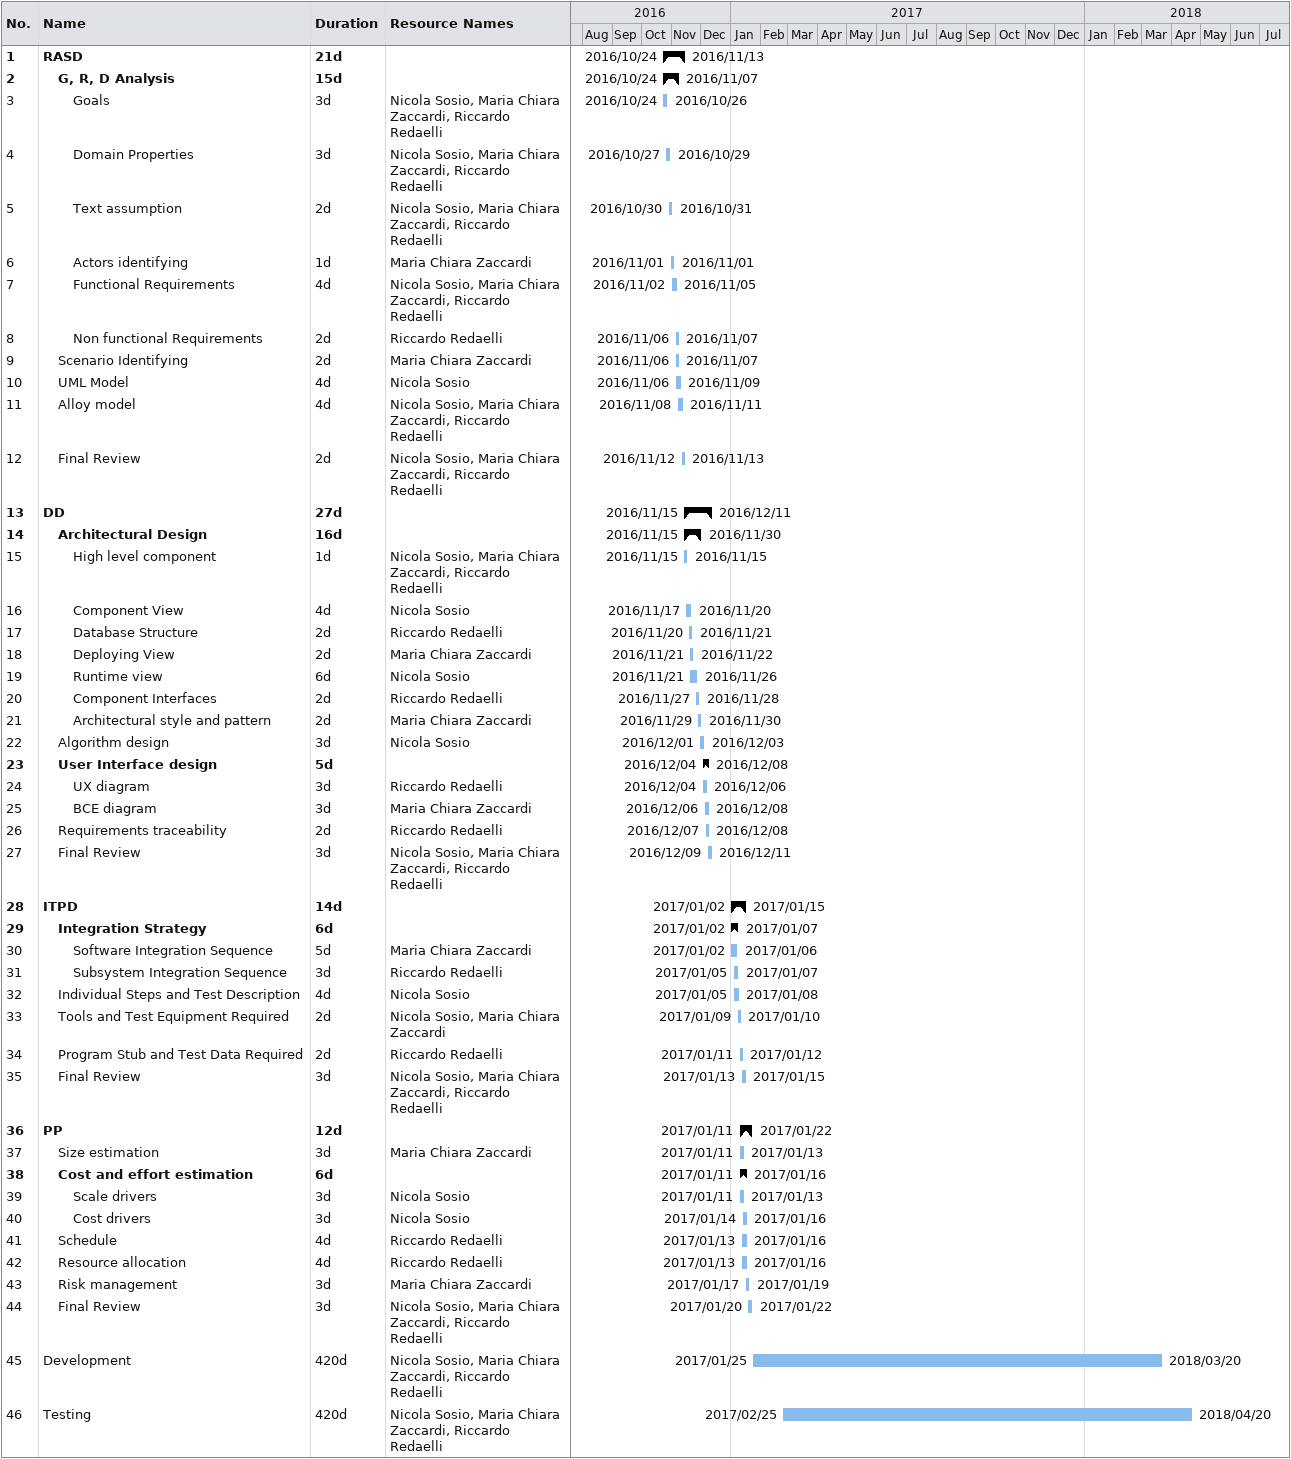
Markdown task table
| ID | Level | Task | Duration | Start | Finish | Resources |
|---|---|---|---|---|---|---|
| 1 | 1 | **RASD** | 21d | 2016-10-24 | 2016-11-13 |  |
| 2 | 2 | **G, R, D Analysis** | 15d | 2016-10-24 | 2016-11-07 |  |
| 3 | 3 | Goals | 3d | 2016-10-24 | 2016-10-26 | Nicola Sosio, Maria Chiara Zaccardi, Riccardo Redaelli |
| 4 | 3 | Domain Properties | 3d | 2016-10-27 | 2016-10-29 | Nicola Sosio, Maria Chiara Zaccardi, Riccardo Redaelli |
| 5 | 3 | Text assumption | 2d | 2016-10-30 | 2016-10-31 | Nicola Sosio, Maria Chiara Zaccardi, Riccardo Redaelli |
| 6 | 3 | Actors identifying | 1d | 2016-11-01 | 2016-11-01 | Maria Chiara Zaccardi |
| 7 | 3 | Functional Requirements | 4d | 2016-11-02 | 2016-11-05 | Nicola Sosio, Maria Chiara Zaccardi, Riccardo Redaelli |
| 8 | 3 | Non functional Requirements | 2d | 2016-11-06 | 2016-11-07 | Riccardo Redaelli |
| 9 | 2 | Scenario Identifying | 2d | 2016-11-06 | 2016-11-07 | Maria Chiara Zaccardi |
| 10 | 2 | UML Model | 4d | 2016-11-06 | 2016-11-09 | Nicola Sosio |
| 11 | 2 | Alloy model | 4d | 2016-11-08 | 2016-11-11 | Nicola Sosio, Maria Chiara Zaccardi, Riccardo Redaelli |
| 12 | 2 | Final Review | 2d | 2016-11-12 | 2016-11-13 | Nicola Sosio, Maria Chiara Zaccardi, Riccardo Redaelli |
| 13 | 1 | **DD** | 27d | 2016-11-15 | 2016-12-11 |  |
| 14 | 2 | **Architectural Design** | 16d | 2016-11-15 | 2016-11-30 |  |
| 15 | 3 | High level component | 1d | 2016-11-15 | 2016-11-15 | Nicola Sosio, Maria Chiara Zaccardi, Riccardo Redaelli |
| 16 | 3 | Component View | 4d | 2016-11-17 | 2016-11-20 | Nicola Sosio |
| 17 | 3 | Database Structure | 2d | 2016-11-20 | 2016-11-21 | Riccardo Redaelli |
| 18 | 3 | Deploying View | 2d | 2016-11-21 | 2016-11-22 | Maria Chiara Zaccardi |
| 19 | 3 | Runtime view | 6d | 2016-11-21 | 2016-11-26 | Nicola Sosio |
| 20 | 3 | Component Interfaces | 2d | 2016-11-27 | 2016-11-28 | Riccardo Redaelli |
| 21 | 3 | Architectural style and pattern | 2d | 2016-11-29 | 2016-11-30 | Maria Chiara Zaccardi |
| 22 | 2 | Algorithm design | 3d | 2016-12-01 | 2016-12-03 | Nicola Sosio |
| 23 | 2 | **User Interface design** | 5d | 2016-12-04 | 2016-12-08 |  |
| 24 | 3 | UX diagram | 3d | 2016-12-04 | 2016-12-06 | Riccardo Redaelli |
| 25 | 3 | BCE diagram | 3d | 2016-12-06 | 2016-12-08 | Maria Chiara Zaccardi |
| 26 | 2 | Requirements traceability | 2d | 2016-12-07 | 2016-12-08 | Riccardo Redaelli |
| 27 | 2 | Final Review | 3d | 2016-12-09 | 2016-12-11 | Nicola Sosio, Maria Chiara Zaccardi, Riccardo Redaelli |
| 28 | 1 | **ITPD** | 14d | 2017-01-02 | 2017-01-15 |  |
| 29 | 2 | **Integration Strategy** | 6d | 2017-01-02 | 2017-01-07 |  |
| 30 | 3 | Software Integration Sequence | 5d | 2017-01-02 | 2017-01-06 | Maria Chiara Zaccardi |
| 31 | 3 | Subsystem Integration Sequence | 3d | 2017-01-05 | 2017-01-07 | Riccardo Redaelli |
| 32 | 2 | Individual Steps and Test Description | 4d | 2017-01-05 | 2017-01-08 | Nicola Sosio |
| 33 | 2 | Tools and Test Equipment Required | 2d | 2017-01-09 | 2017-01-10 | Nicola Sosio, Maria Chiara Zaccardi |
| 34 | 2 | Program Stub and Test Data Required | 2d | 2017-01-11 | 2017-01-12 | Riccardo Redaelli |
| 35 | 2 | Final Review | 3d | 2017-01-13 | 2017-01-15 | Nicola Sosio, Maria Chiara Zaccardi, Riccardo Redaelli |
| 36 | 1 | **PP** | 12d | 2017-01-11 | 2017-01-22 |  |
| 37 | 2 | Size estimation | 3d | 2017-01-11 | 2017-01-13 | Maria Chiara Zaccardi |
| 38 | 2 | **Cost and effort estimation** | 6d | 2017-01-11 | 2017-01-16 |  |
| 39 | 3 | Scale drivers | 3d | 2017-01-11 | 2017-01-13 | Nicola Sosio |
| 40 | 3 | Cost drivers | 3d | 2017-01-14 | 2017-01-16 | Nicola Sosio |
| 41 | 2 | Schedule | 4d | 2017-01-13 | 2017-01-16 | Riccardo Redaelli |
| 42 | 2 | Resource allocation | 4d | 2017-01-13 | 2017-01-16 | Riccardo Redaelli |
| 43 | 2 | Risk management | 3d | 2017-01-17 | 2017-01-19 | Maria Chiara Zaccardi |
| 44 | 2 | Final Review | 3d | 2017-01-20 | 2017-01-22 | Nicola Sosio, Maria Chiara Zaccardi, Riccardo Redaelli |
| 45 | 1 | Development | 420d | 2017-01-25 | 2018-03-20 | Nicola Sosio, Maria Chiara Zaccardi, Riccardo Redaelli |
| 46 | 1 | Testing | 420d | 2017-02-25 | 2018-04-20 | Nicola Sosio, Maria Chiara Zaccardi, Riccardo Redaelli |
